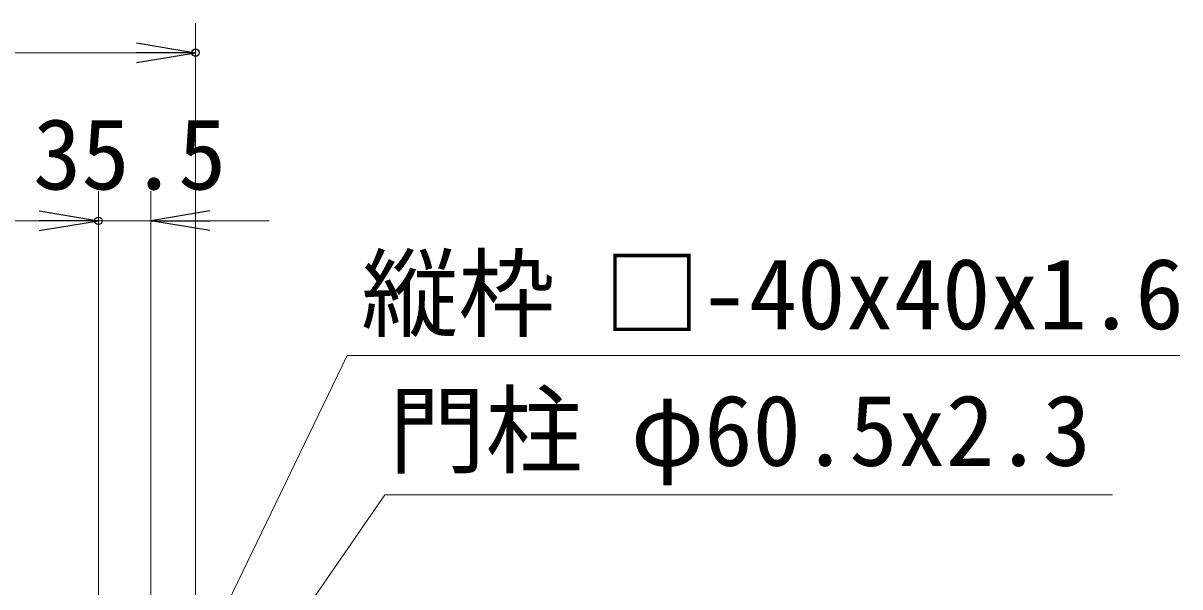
# Model space of a CAD drawing. Units: millimetres, scale not verified. Extents: x -4200 to 4200, y -2970 to 2970.
# Drawn here: x -1743 to -960, y 741 to 1122 of the extents above; entities that cross this region are included whole.
import ezdxf
from ezdxf.enums import TextEntityAlignment as Align

# ---------------------------------------------------------------- set-up
doc = ezdxf.new("R2010")
doc.units = ezdxf.units.MM
doc.header["$LTSCALE"] = 10
doc.header["$PDMODE"] = 32
doc.header["$PDSIZE"] = 5
for name, color, linetype, lineweight in [('0-0_D-STR-TXT', 7, 'Continuous', 13), ('0-2_D-STR-DIM', 7, 'Continuous', 13), ('0-4_Defpoints', 6, 'Continuous', 25)]:
    doc.layers.add(name, color=color, linetype=linetype, lineweight=lineweight)
doc.layers.add('0-3_0', color=7, linetype='Continuous')
doc.styles.add('ＭＳ ゴシック', font='')
doc.styles.get('ＭＳ ゴシック').set_extended_font_data('MS Gothic')

# ---------------------------------------------------------------- blocks, each defined once
blk = doc.blocks.new('_Open')
at = {"layer": '0-3_0'}
blk.add_line((-10, 1.667), (0, 0), dxfattribs=at)
blk.add_lwpolyline([(-10, -1.667), (0, 0), (-10, 0)], dxfattribs=at)

msp = doc.modelspace()

# ---------------------------------------------------------------- linework, layer by layer
at = {"layer": '0-0_D-STR-TXT'}
for points in [[(-960.13, 897.21), (-1523.66, 897.21), (-1674.73, 584.76)], [(-1005.83, 802.88), (-1498.33, 802.88), (-1579.98, 684.36)]]:
    msp.add_lwpolyline(points, dxfattribs=at)
at = {"layer": '0-2_D-STR-DIM'}
for p, q in [((-1626.4, 702.33), (-1626.4, 1122.08)), ((-2621.4, 1102.08), (-1666.4, 1102.08)), ((-1692.14, 582.09), (-1692.14, 1008.33)), ((-1692.14, 582.09), (-1692.14, 1008.33)), ((-1656.65, 659.09), (-1656.65, 1008.33)), ((-1732.14, 988.33), (-2576.14, 988.33)), ((-1732.14, 988.33), (-1772.14, 988.33)), ((-1656.65, 988.33), (-1692.14, 988.33)), ((-1616.65, 988.33), (-1576.65, 988.33))]:
    msp.add_line(p, q, dxfattribs=at)
at = {"layer": '0-4_Defpoints'}
for p in [(-1626.4, 1102.08), (-1692.14, 988.33)]:
    msp.add_point(p, dxfattribs=at)

# ---------------------------------------------------------------- block references
at = {"layer": '0-2_D-STR-DIM', "xscale": 4, "yscale": 4}
for p in [(-1626.4, 1102.08), (-1692.14, 988.33), (-1692.14, 988.33)]:
    msp.add_blockref('_Open', p, dxfattribs=at)
at = {"layer": '0-2_D-STR-DIM', "xscale": 4, "yscale": 4, "rotation": 180}
msp.add_blockref('_Open', (-1656.65, 988.33), dxfattribs=at)

# ---------------------------------------------------------------- texts
at = {"layer": '0-0_D-STR-TXT', "style": 'ＭＳ ゴシック'}
for s, p in [('縦枠 □-40x40x1.6 ', (-1514.15, 900.53)), ('門柱 φ60.5x2.3', (-1495.69, 808.06))]:
    msp.add_text(s, height=48.09, dxfattribs=at).set_placement(p, align=Align.BOTTOM_LEFT)
at = {"layer": '0-2_D-STR-DIM', "style": 'ＭＳ ゴシック'}
msp.add_text('35.5', height=48.09, dxfattribs=at).set_placement((-1736.37, 995.08), align=Align.BOTTOM_LEFT)

doc.saveas('drawing.dxf')
